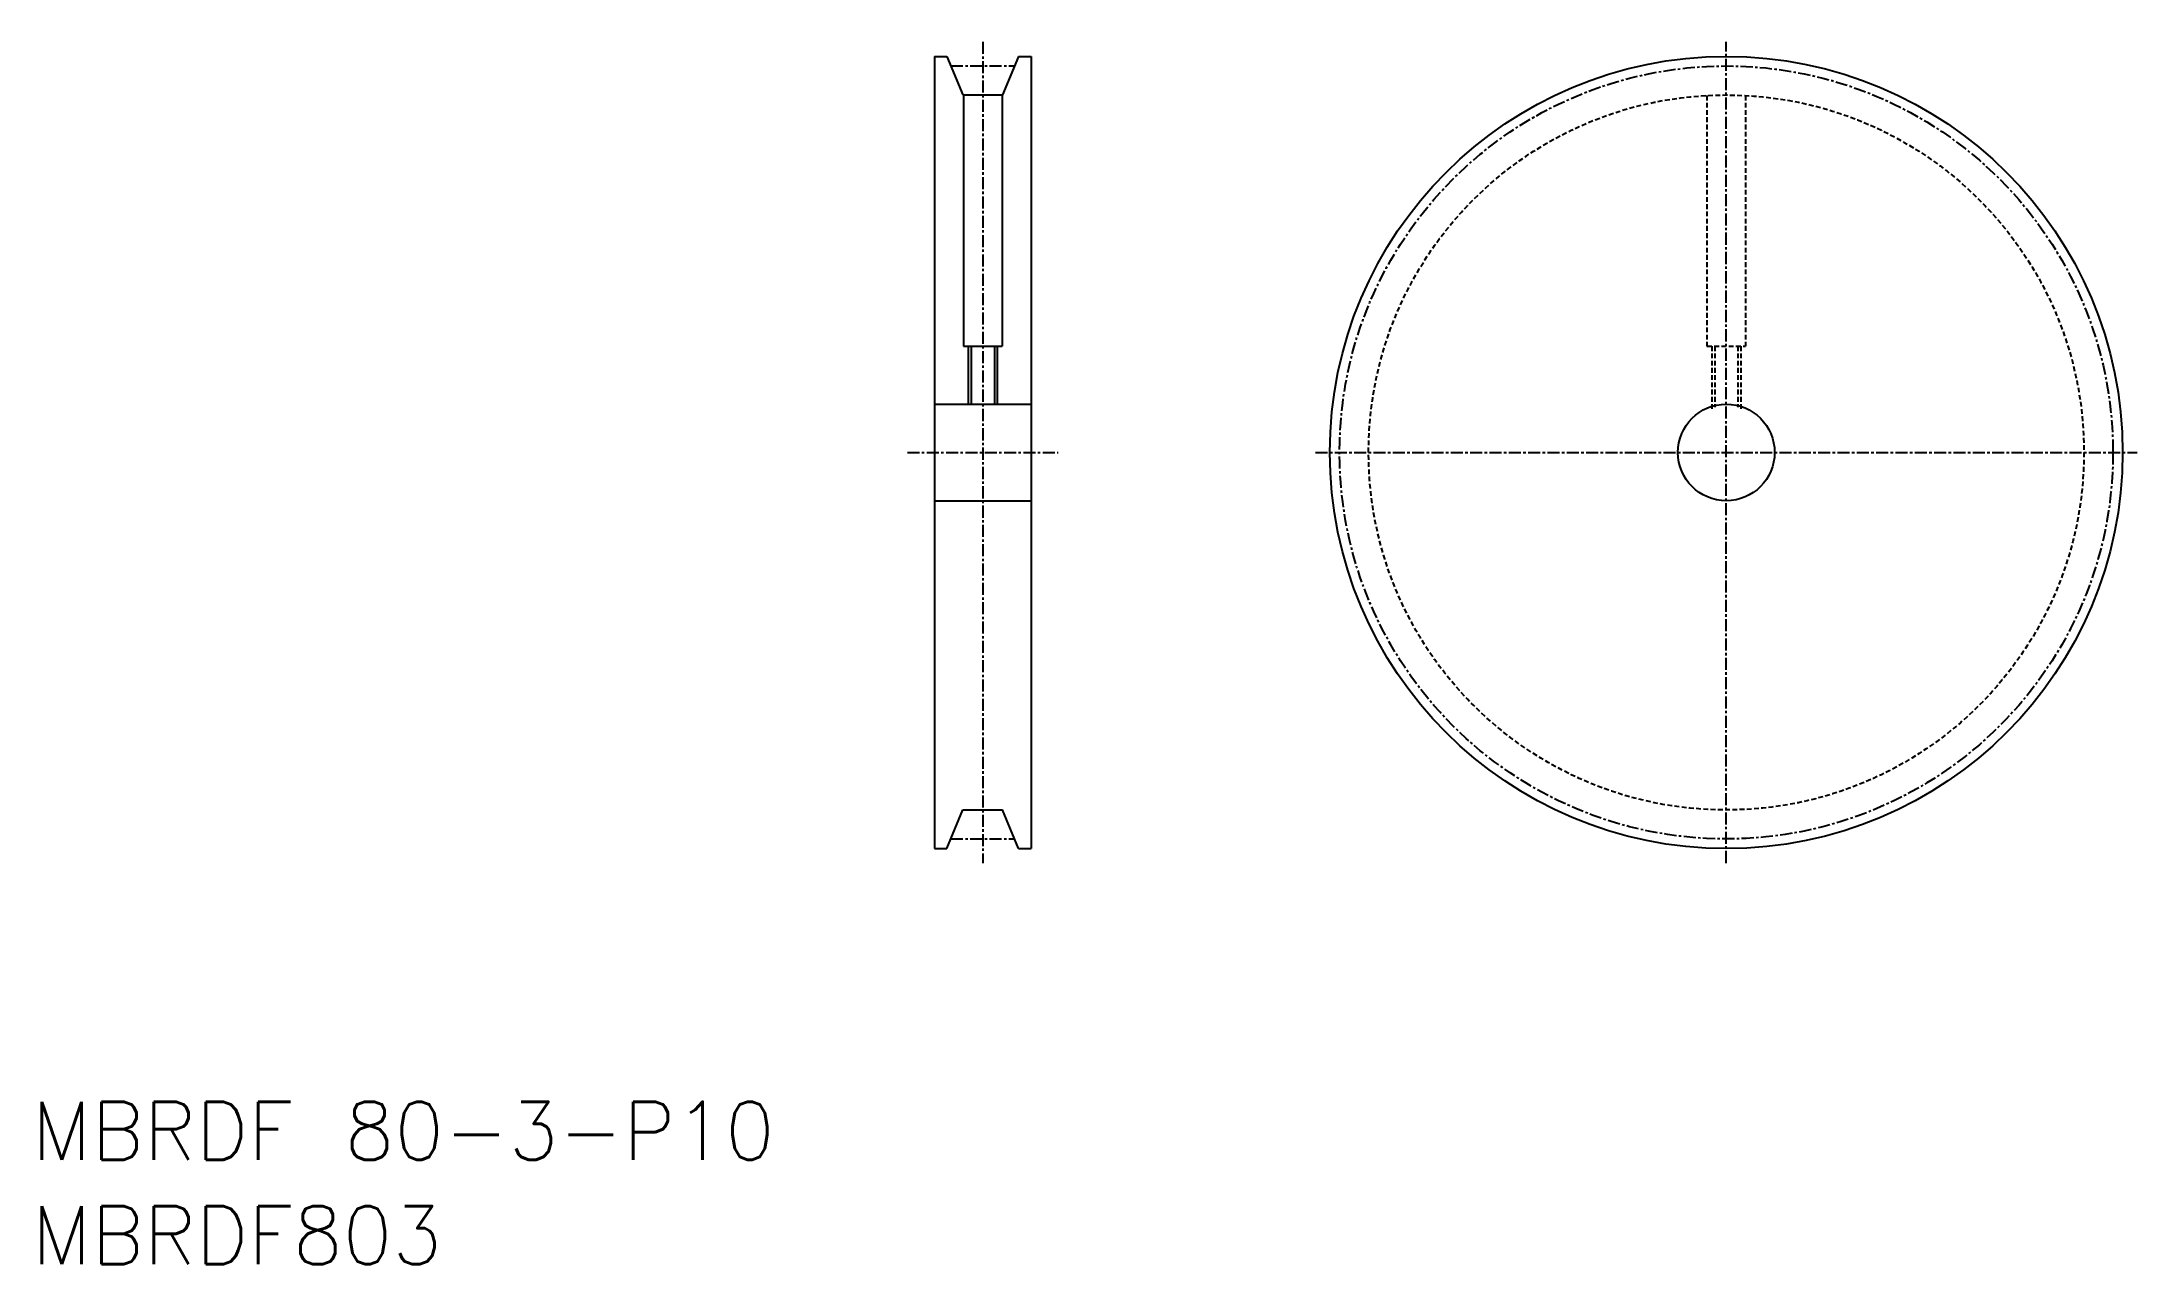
# Model space of a CAD drawing. Extents: x -285 to -68, y -61 to 66.
import ezdxf

# ---------------------------------------------------------------- set-up
doc = ezdxf.new("R2010")
doc.units = 0
doc.linetypes.add('CENTER', pattern=[2, 1.25, -0.25, 0.25, -0.25])
doc.linetypes.add('DASHED', pattern=[0.75, 0.5, -0.25])
doc.layers.get('0').update_dxf_attribs({"linetype": 'CONTINUOUS'})
doc.layers.add('CENTER', color=1, linetype='CENTER')
doc.styles.get("Standard").update_dxf_attribs({"font": 'txt.shx', "bigfont": '@extfont2.shx'})

msp = doc.modelspace()

# ---------------------------------------------------------------- linework, layer by layer
at = {"color": 7, "linetype": 'CONTINUOUS'}
for p, q in [((-192.63, 64.2), (-192.63, -17.8)), ((-192.63, 64.2), (-191.35, 64.2)), ((-191.35, 64.2), (-189.69, 60.2)), ((-183.92, 64.2), (-185.58, 60.2)), ((-183.92, 64.2), (-182.63, 64.2)), ((-182.63, 64.2), (-182.63, -17.8)), ((-189.69, 60.2), (-185.58, 60.2)), ((-189.63, 60.2), (-189.63, 34.2)), ((-185.63, 60.2), (-185.63, 34.2)), ((-182.63, 55.2), (-182.63, 55.2)), ((-182.63, 48.7), (-182.63, 48.7)), ((-189.63, 34.2), (-185.63, 34.2)), ((-188.83, 34.2), (-188.83, 28.2)), ((-186.43, 34.2), (-186.43, 28.2)), ((-192.63, 28.2), (-182.63, 28.2)), ((-192.63, 18.2), (-182.63, 18.2)), ((-191.35, -17.8), (-189.69, -13.8)), ((-189.69, -13.8), (-185.58, -13.8)), ((-183.92, -17.8), (-185.58, -13.8)), ((-192.63, -17.8), (-191.35, -17.8)), ((-183.92, -17.8), (-182.63, -17.8))]:
    msp.add_line(p, q, dxfattribs=at)
at = {"color": 3, "linetype": 'DASHED'}
for p, q in [((-112.72, 60.14), (-112.72, 34.2)), ((-108.72, 60.14), (-108.72, 34.2)), ((-112.72, 34.2), (-108.72, 34.2)), ((-112.22, 34.2), (-112.22, 27.7)), ((-111.92, 34.2), (-111.92, 27.89)), ((-109.52, 34.2), (-109.52, 27.89)), ((-109.22, 34.2), (-109.22, 27.7))]:
    msp.add_line(p, q, dxfattribs=at)
at = {"color": 3, "linetype": 'CONTINUOUS'}
for p, q in [((-189.13, 34.2), (-189.13, 28.2)), ((-186.13, 34.2), (-186.13, 28.2))]:
    msp.add_line(p, q, dxfattribs=at)
at = {"color": 7, "linetype": 'CONTINUOUS'}
for radius in [41, 5]:
    msp.add_circle((-110.72, 23.2), radius, dxfattribs=at)
at = {"color": 3, "linetype": 'DASHED'}
msp.add_circle((-110.72, 23.2), 37, dxfattribs=at)
at = {"layer": 'CENTER', "color": 1, "linetype": 'CENTER'}
for p, q in [((-187.63, 65.7), (-187.63, -19.3)), ((-110.72, -19.3), (-110.72, 65.7)), ((-190.93, 63.2), (-184.33, 63.2)), ((-195.43, 23.2), (-179.83, 23.2)), ((-153.22, 23.2), (-68.22, 23.2)), ((-190.93, -16.8), (-184.33, -16.8))]:
    msp.add_line(p, q, dxfattribs=at)
msp.add_circle((-110.72, 23.2), 40, dxfattribs=at)

# ---------------------------------------------------------------- texts
at = {"color": 7, "linetype": 'CONTINUOUS'}
for s, p in [('MBRDF 80-3-P10', (-285.99, -50)), ('MBRDF803', (-285.99, -60.81))]:
    msp.add_text(s, height=6, dxfattribs=at).set_placement(p)

doc.saveas('drawing.dxf')
